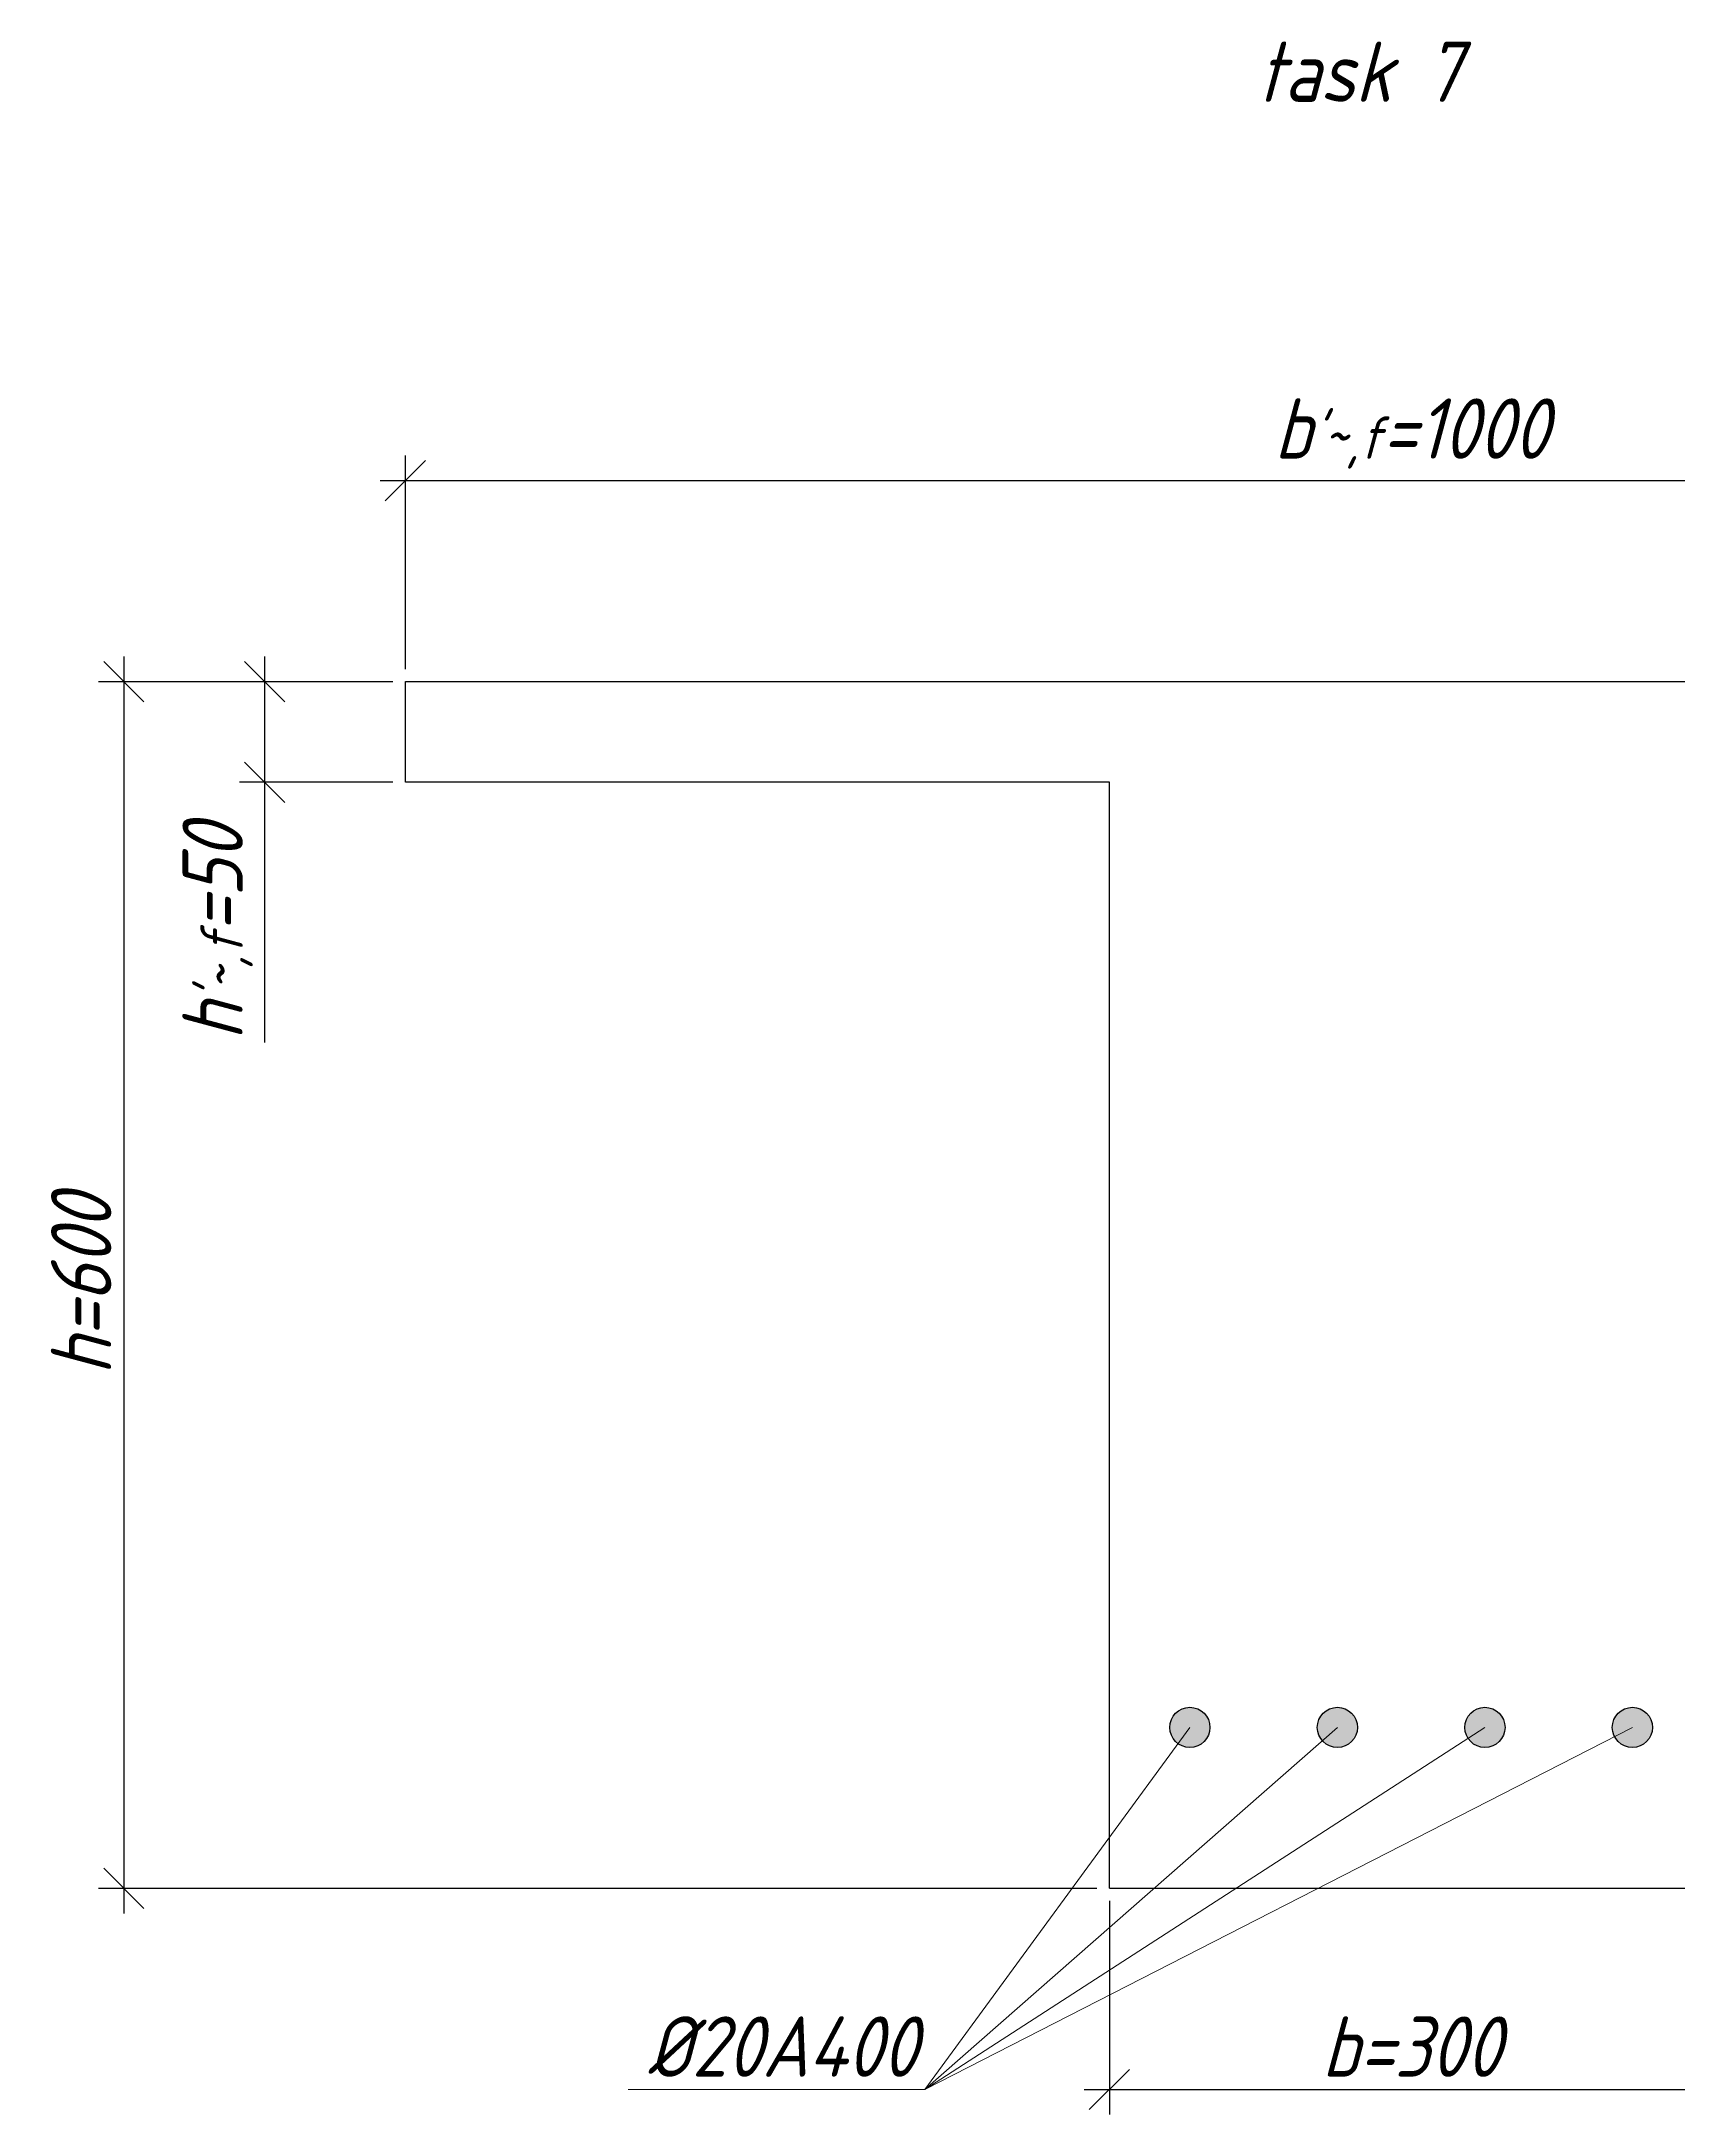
# Model space of a CAD drawing. Header units: millimetres. Extents: x -180 to 58926, y -10791 to 13515.
# Drawn here: x 5087 to 5901, y 196 to 1227 of the extents above; entities that cross this region are included whole.
import ezdxf

# ---------------------------------------------------------------- set-up
doc = ezdxf.new("R2010")
doc.units = ezdxf.units.MM
for name, color, linetype, lineweight in [('basic', 95, 'Continuous', 30), ('size', 45, 'Continuous', 20), ('text', 13, 'Continuous', 20), ('thin', 153, 'Continuous', 18)]:
    doc.layers.add(name, color=color, linetype=linetype, lineweight=lineweight)
doc.styles.add('Structures', font='isocpeur.ttf', dxfattribs={"width": 0.85, "oblique": 15})
doc.dimstyles.new('Structures', dxfattribs={"dimtxt": 3, "dimasz": 2, "dimexe": 1.25, "dimexo": 0.625, "dimtad": 1, "dimtxsty": 'Structures', "dimblk": 'OBLIQUE', "dimcen": 2.5, "dimdle": 1.25, "dimadec": 0, "dimazin": 0, "dimtfac": 1, "dimtmove": 0, "dimatfit": 3, "dimfxl": 1, "dimarcsym": 0})

# ---------------------------------------------------------------- blocks, each defined once
blk = doc.blocks.new('_Oblique')
at = {"color": 0, "linetype": 'ByBlock', "lineweight": -2}
blk.add_line((-0.5, -0.5), (0.5, 0.5), dxfattribs=at)
blk = doc.blocks.new('*D49')
at = {"layer": 'Defpoints', "color": 0, "transparency": 16777216}
for p in [(5618.1, 308.2), (5918.1, 308.2), (5918.1, 208.2)]:
    blk.add_point(p, dxfattribs=at)
at = {"layer": 'size', "color": 0, "lineweight": -2, "transparency": 16777216}
for p, q in [((5618.1, 302), (5618.1, 195.7)), ((5918.1, 302), (5918.1, 195.7)), ((5605.6, 208.2), (5930.6, 208.2))]:
    blk.add_line(p, q, dxfattribs=at)
at = {"layer": 'size', "color": 0, "lineweight": -2, "transparency": 16777216, "xscale": 20, "yscale": 20, "zscale": 20, "rotation": 180}
blk.add_blockref('_Oblique', (5618.1, 208.2), dxfattribs=at)
at = {"layer": 'size', "color": 0, "lineweight": -2, "transparency": 16777216, "xscale": 20, "yscale": 20, "zscale": 20}
blk.add_blockref('_Oblique', (5918.1, 208.2), dxfattribs=at)
at = {"layer": 'size', "color": 0, "transparency": 16777216, "insert": (5768.1, 229.5), "char_height": 30, "attachment_point": 5, "style": 'Structures'}
blk.add_mtext('b=300', dxfattribs=at)
blk = doc.blocks.new('*D50')
at = {"layer": 'Defpoints', "color": 0, "transparency": 16777216}
for p in [(6268.1, 1008.2), (5268.1, 908.2), (6268.1, 908.2)]:
    blk.add_point(p, dxfattribs=at)
at = {"layer": 'size', "color": 0, "lineweight": -2, "transparency": 16777216}
for p, q in [((5268.1, 914.5), (5268.1, 1020.7)), ((6268.1, 914.5), (6268.1, 1020.7)), ((5255.6, 1008.2), (6280.6, 1008.2))]:
    blk.add_line(p, q, dxfattribs=at)
at = {"layer": 'size', "color": 0, "lineweight": -2, "transparency": 16777216, "xscale": 20, "yscale": 20, "zscale": 20, "rotation": 180}
blk.add_blockref('_Oblique', (5268.1, 1008.2), dxfattribs=at)
at = {"layer": 'size', "color": 0, "lineweight": -2, "transparency": 16777216, "xscale": 20, "yscale": 20, "zscale": 20}
blk.add_blockref('_Oblique', (6268.1, 1008.2), dxfattribs=at)
at = {"layer": 'size', "color": 0, "transparency": 16777216, "insert": (5768.1, 1031.6), "char_height": 30, "attachment_point": 5, "style": 'Structures'}
blk.add_mtext("b{\\H0.7x;\\S'~,f;}=1000", dxfattribs=at)
blk = doc.blocks.new('*D51')
at = {"layer": 'Defpoints', "color": 0, "transparency": 16777216}
for p in [(5268.1, 908.2), (5198.1, 858.2), (5268.1, 858.2)]:
    blk.add_point(p, dxfattribs=at)
at = {"layer": 'size', "color": 0, "lineweight": -2, "transparency": 16777216}
for p, q in [((5198.1, 920.7), (5198.1, 858.2)), ((5261.9, 908.2), (5185.6, 908.2)), ((5261.9, 858.2), (5185.6, 858.2)), ((5198.1, 858.2), (5198.1, 728.8))]:
    blk.add_line(p, q, dxfattribs=at)
at = {"layer": 'size', "color": 0, "lineweight": -2, "transparency": 16777216, "xscale": 20, "yscale": 20, "zscale": 20}
for p, rotation in [((5198.1, 908.2), 90), ((5198.1, 858.2), 270)]:
    blk.add_blockref('_Oblique', p, dxfattribs=dict(at, rotation=rotation))
at = {"layer": 'size', "color": 0, "transparency": 16777216, "insert": (5174.7, 783.5), "char_height": 30, "attachment_point": 5, "rotation": 90, "style": 'Structures'}
blk.add_mtext("h{\\H0.7x;\\S'~,f;}=50", dxfattribs=at)
blk = doc.blocks.new('*D52')
at = {"layer": 'Defpoints', "color": 0, "transparency": 16777216}
for p in [(5268.1, 908.2), (5128.1, 308.2), (5618.1, 308.2)]:
    blk.add_point(p, dxfattribs=at)
at = {"layer": 'size', "color": 0, "lineweight": -2, "transparency": 16777216}
for p, q in [((5128.1, 920.7), (5128.1, 295.7)), ((5261.9, 908.2), (5115.6, 908.2)), ((5611.9, 308.2), (5115.6, 308.2))]:
    blk.add_line(p, q, dxfattribs=at)
at = {"layer": 'size', "color": 0, "lineweight": -2, "transparency": 16777216, "xscale": 20, "yscale": 20, "zscale": 20}
for p, rotation in [((5128.1, 908.2), 90), ((5128.1, 308.2), 270)]:
    blk.add_blockref('_Oblique', p, dxfattribs=dict(at, rotation=rotation))
at = {"layer": 'size', "color": 0, "transparency": 16777216, "insert": (5106.9, 608.2), "char_height": 30, "attachment_point": 5, "rotation": 90, "style": 'Structures'}
blk.add_mtext('h=600', dxfattribs=at)

msp = doc.modelspace()

# ---------------------------------------------------------------- hatches: boundary and pattern name
at = {"layer": 'basic'}
h = msp.add_hatch(color=256, dxfattribs=at)
h.dxf.hatch_style = 1
h.paths.add_polyline_path([(5668.101, 388.237, 1), (5648.101, 388.237, 1)])
h.paths.add_polyline_path([(5741.435, 388.237, 1), (5721.435, 388.237, 1)])
h.paths.add_polyline_path([(5814.768, 388.237, 1), (5794.768, 388.237, 1)])
h.paths.add_polyline_path([(5868.101, 388.237, 1), (5888.101, 388.237, 1)])

# ---------------------------------------------------------------- linework, layer by layer
for p, q in [((5268.101, 908.237), (6268.101, 908.237)), ((5268.101, 858.237), (5268.101, 908.237)), ((5618.101, 858.237), (5268.101, 858.237)), ((5618.101, 308.237), (5618.101, 858.237)), ((5618.101, 308.237), (5918.101, 308.237))]:
    msp.add_line(p, q, dxfattribs=at)
for centre in [(5658.101, 388.237), (5731.435, 388.237), (5804.768, 388.237), (5878.101, 388.237)]:
    msp.add_circle(centre, 10, dxfattribs=at)
at = {"layer": 'thin'}
for p, q in [((5526.322, 208.237), (5658.101, 388.237)), ((5731.435, 388.237), (5526.322, 208.237)), ((5526.322, 208.237), (5804.768, 388.237)), ((5878.101, 388.237), (5526.322, 208.237)), ((5526.322, 208.237), (5378.886, 208.237))]:
    msp.add_line(p, q, dxfattribs=at)

# ---------------------------------------------------------------- texts
at = {"layer": 'text', "char_height": 30, "width": 137.52879, "attachment_point": 5, "style": 'Structures'}
for s, insert in [('task 7', (5742.192, 1211.516)), ('%%C20A400', (5455.39, 229.499))]:
    msp.add_mtext(s, dxfattribs=dict(at, insert=insert))

# ---------------------------------------------------------------- dimensions: what is measured, and where the dimension line sits
at = {"layer": 'size'}
for base, p1, p2, text, picture, middle in [((6268.101, 1008.237), (5268.101, 908.237), (6268.101, 908.237), "b{\\H0.7x;\\S'~,f;}=<>", '*D50', (5768.101, 1031.637)), ((5918.101, 208.237), (5618.101, 308.237), (5918.101, 308.237), 'b=<>', '*D49', (5768.101, 229.487))]:
    dim = msp.add_linear_dim(base=base, p1=p1, p2=p2, text=text, dimstyle='Structures', dxfattribs=at)
    dim.commit()
    dim.dimension.update_dxf_attribs({"geometry": picture, "text_midpoint": middle})
for base, p2, text, picture, middle in [((5128.101, 308.237), (5618.101, 308.237), 'h=<>', '*D52', (5106.851, 608.237)), ((5198.101, 858.237), (5268.101, 858.237), "h{\\H0.7x;\\S'~,f;}=<>", '*D51', (5174.701, 783.522))]:
    dim = msp.add_linear_dim(base=base, p1=(5268.101, 908.237), p2=p2, angle=90, text=text, dimstyle='Structures', dxfattribs=at)
    dim.commit()
    dim.dimension.update_dxf_attribs({"geometry": picture, "text_midpoint": middle})

doc.saveas('drawing.dxf')
